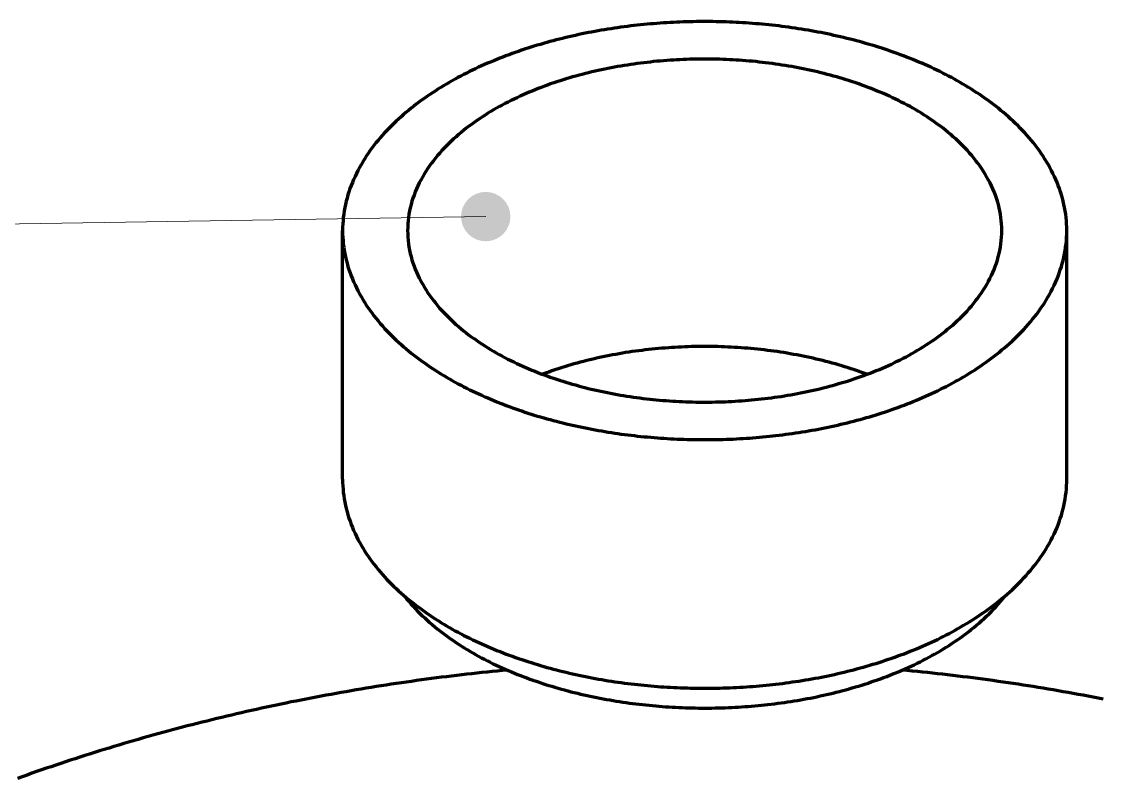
# Model space of a CAD drawing. Header units: millimetres. Extents: x 0 to 841, y 0 to 594.
# Drawn here: x 302.73 to 328.95, y 416.45 to 434.84 of the extents above; entities that cross this region are included whole.
import ezdxf

# ---------------------------------------------------------------- set-up
doc = ezdxf.new("R2010")
doc.units = ezdxf.units.MM
doc.layers.add('01-VISIBLE', color=7, linetype='CONTINUOUS', lineweight=70)
doc.layers.add('08-FINA', color=5, linetype='CONTINUOUS', lineweight=18)

msp = doc.modelspace()

# ---------------------------------------------------------------- hatches: boundary and pattern name
at = {"layer": '08-FINA'}
h = msp.add_hatch(color=7, dxfattribs=at)
h.dxf.hatch_style = 1
edge = h.paths.add_edge_path()
edge.add_arc((314.007, 430.105), 0.6, 0, 360)

# ---------------------------------------------------------------- linework, layer by layer
at = {"layer": '01-VISIBLE'}
for p, q in [((310.529, 423.722), (310.529, 429.764)), ((328.129, 423.722), (328.129, 429.764))]:
    msp.add_line(p, q, dxfattribs=at)
for points in [[(328.129, 429.764), (328.128, 429.844), (328.124, 429.925), (328.119, 430.004), (328.111, 430.084), (328.102, 430.164), (328.09, 430.243), (328.076, 430.322), (328.06, 430.4), (328.041, 430.478), (328.021, 430.556), (327.999, 430.633), (327.975, 430.71), (327.949, 430.785), (327.921, 430.861), (327.892, 430.935), (327.861, 431.009), (327.828, 431.082), (327.793, 431.154), (327.757, 431.226), (327.719, 431.296), (327.68, 431.366), (327.639, 431.435), (327.597, 431.503), (327.554, 431.571), (327.509, 431.637), (327.463, 431.703), (327.416, 431.768), (327.367, 431.831), (327.318, 431.894), (327.267, 431.957), (327.216, 432.018), (327.163, 432.078), (327.109, 432.138), (327.055, 432.197), (326.999, 432.254), (326.943, 432.311), (326.886, 432.367), (326.828, 432.423), (326.769, 432.477), (326.71, 432.531), (326.649, 432.584), (326.588, 432.636), (326.527, 432.687), (326.465, 432.738), (326.402, 432.787), (326.338, 432.836), (326.274, 432.884), (326.21, 432.932), (326.144, 432.978), (326.079, 433.024), (326.013, 433.069), (325.946, 433.114), (325.879, 433.157), (325.811, 433.2), (325.743, 433.243), (325.675, 433.284), (325.606, 433.325), (325.536, 433.366), (325.467, 433.405), (325.397, 433.444), (325.326, 433.482), (325.255, 433.52), (325.184, 433.557), (325.113, 433.593), (325.041, 433.629), (324.969, 433.664), (324.897, 433.699), (324.824, 433.733), (324.751, 433.766), (324.678, 433.799), (324.605, 433.831), (324.531, 433.862), (324.457, 433.893), (324.383, 433.923), (324.309, 433.953), (324.234, 433.982), (324.159, 434.011), (324.084, 434.039), (324.009, 434.067), (323.934, 434.094), (323.858, 434.12), (323.782, 434.146), (323.706, 434.172), (323.63, 434.197), (323.554, 434.221), (323.477, 434.245), (323.401, 434.268), (323.324, 434.291), (323.247, 434.314), (323.17, 434.336), (323.092, 434.357), (323.015, 434.378), (322.938, 434.398), (322.86, 434.418), (322.782, 434.437), (322.704, 434.456), (322.626, 434.475), (322.548, 434.493), (322.47, 434.51), (322.392, 434.527), (322.313, 434.544), (322.235, 434.56), (322.156, 434.576), (322.078, 434.591), (321.999, 434.606), (321.92, 434.62), (321.841, 434.634), (321.762, 434.647), (321.683, 434.66), (321.604, 434.672), (321.525, 434.684), (321.445, 434.696), (321.366, 434.707), (321.286, 434.718), (321.207, 434.728), (321.127, 434.738), (321.048, 434.747), (320.968, 434.756), (320.889, 434.765), (320.809, 434.773), (320.729, 434.78), (320.649, 434.788), (320.569, 434.794), (320.49, 434.801), (320.41, 434.807), (320.33, 434.812), (320.25, 434.817), (320.17, 434.822), (320.09, 434.826), (320.01, 434.83), (319.93, 434.833), (319.85, 434.836), (319.769, 434.839), (319.689, 434.841), (319.609, 434.842), (319.529, 434.844), (319.449, 434.845), (319.369, 434.845), (319.289, 434.845), (319.209, 434.845), (319.128, 434.844), (319.048, 434.842), (318.968, 434.841), (318.888, 434.839), (318.808, 434.836), (318.728, 434.833), (318.648, 434.83), (318.568, 434.826), (318.488, 434.822), (318.408, 434.817), (318.328, 434.812), (318.248, 434.807), (318.168, 434.801), (318.088, 434.794), (318.008, 434.788), (317.928, 434.78), (317.849, 434.773), (317.769, 434.765), (317.689, 434.756), (317.61, 434.747), (317.53, 434.738), (317.45, 434.728), (317.371, 434.718), (317.292, 434.707), (317.212, 434.696), (317.133, 434.684), (317.054, 434.672), (316.975, 434.66), (316.895, 434.647), (316.816, 434.634), (316.738, 434.62), (316.659, 434.606), (316.58, 434.591), (316.501, 434.576), (316.423, 434.56), (316.344, 434.544), (316.266, 434.527), (316.187, 434.51), (316.109, 434.493), (316.031, 434.475), (315.953, 434.456), (315.875, 434.437), (315.798, 434.418), (315.72, 434.398), (315.642, 434.378), (315.565, 434.357), (315.488, 434.336), (315.411, 434.314), (315.334, 434.291), (315.257, 434.268), (315.18, 434.245), (315.104, 434.221), (315.028, 434.197), (314.951, 434.172), (314.875, 434.146), (314.8, 434.12), (314.724, 434.094), (314.649, 434.067), (314.573, 434.039), (314.498, 434.011), (314.423, 433.982), (314.349, 433.953), (314.274, 433.923), (314.2, 433.893), (314.126, 433.862), (314.053, 433.831), (313.979, 433.799), (313.906, 433.766), (313.833, 433.733), (313.761, 433.699), (313.688, 433.664), (313.616, 433.629), (313.545, 433.593), (313.473, 433.557), (313.402, 433.52), (313.331, 433.482), (313.261, 433.444), (313.191, 433.405), (313.121, 433.366), (313.052, 433.325), (312.983, 433.284), (312.914, 433.243), (312.846, 433.2), (312.779, 433.157), (312.712, 433.114), (312.645, 433.069), (312.579, 433.024), (312.513, 432.978), (312.448, 432.932), (312.383, 432.884), (312.319, 432.836), (312.256, 432.787), (312.193, 432.738), (312.131, 432.687), (312.069, 432.636), (312.008, 432.584), (311.948, 432.531), (311.888, 432.477), (311.83, 432.423), (311.772, 432.367), (311.714, 432.311), (311.658, 432.254), (311.603, 432.197), (311.548, 432.138), (311.494, 432.078), (311.442, 432.018), (311.39, 431.957), (311.34, 431.894), (311.29, 431.831), (311.242, 431.768), (311.194, 431.703), (311.148, 431.637), (311.104, 431.571), (311.06, 431.503), (311.018, 431.435), (310.978, 431.366), (310.938, 431.296), (310.901, 431.226), (310.864, 431.154), (310.83, 431.082), (310.797, 431.009), (310.766, 430.935), (310.736, 430.861), (310.708, 430.785), (310.682, 430.71), (310.658, 430.633), (310.636, 430.556), (310.616, 430.478), (310.598, 430.4), (310.582, 430.322), (310.568, 430.243), (310.556, 430.164), (310.546, 430.084), (310.539, 430.004), (310.533, 429.925), (310.53, 429.844), (310.529, 429.764)], [(326.549, 429.764), (326.547, 429.845), (326.543, 429.925), (326.537, 430.005), (326.527, 430.084), (326.516, 430.164), (326.501, 430.243), (326.484, 430.321), (326.465, 430.399), (326.443, 430.476), (326.419, 430.552), (326.392, 430.628), (326.363, 430.703), (326.332, 430.777), (326.299, 430.85), (326.264, 430.922), (326.228, 430.994), (326.189, 431.064), (326.148, 431.133), (326.106, 431.201), (326.062, 431.269), (326.017, 431.335), (325.97, 431.4), (325.922, 431.464), (325.872, 431.527), (325.821, 431.589), (325.768, 431.649), (325.715, 431.709), (325.66, 431.768), (325.604, 431.826), (325.548, 431.882), (325.49, 431.938), (325.431, 431.992), (325.371, 432.046), (325.311, 432.099), (325.249, 432.15), (325.187, 432.201), (325.124, 432.251), (325.06, 432.299), (324.996, 432.347), (324.931, 432.394), (324.865, 432.44), (324.799, 432.485), (324.732, 432.529), (324.664, 432.573), (324.596, 432.615), (324.528, 432.657), (324.459, 432.698), (324.389, 432.738), (324.319, 432.777), (324.249, 432.815), (324.178, 432.853), (324.106, 432.89), (324.035, 432.926), (323.963, 432.961), (323.89, 432.995), (323.818, 433.029), (323.744, 433.062), (323.671, 433.095), (323.597, 433.126), (323.523, 433.157), (323.449, 433.187), (323.374, 433.217), (323.3, 433.246), (323.224, 433.274), (323.149, 433.301), (323.073, 433.328), (322.998, 433.355), (322.922, 433.38), (322.845, 433.405), (322.769, 433.429), (322.692, 433.453), (322.615, 433.476), (322.538, 433.498), (322.461, 433.52), (322.384, 433.541), (322.306, 433.562), (322.228, 433.582), (322.151, 433.601), (322.073, 433.62), (321.994, 433.638), (321.916, 433.656), (321.838, 433.673), (321.759, 433.69), (321.681, 433.705), (321.602, 433.721), (321.523, 433.736), (321.444, 433.75), (321.365, 433.764), (321.286, 433.777), (321.207, 433.789), (321.127, 433.801), (321.048, 433.813), (320.969, 433.824), (320.889, 433.834), (320.809, 433.844), (320.73, 433.854), (320.65, 433.862), (320.57, 433.871), (320.49, 433.879), (320.41, 433.886), (320.33, 433.893), (320.251, 433.899), (320.17, 433.904), (320.09, 433.91), (320.01, 433.914), (319.93, 433.918), (319.85, 433.922), (319.77, 433.925), (319.69, 433.928), (319.61, 433.93), (319.529, 433.931), (319.449, 433.932), (319.369, 433.933), (319.289, 433.933), (319.208, 433.932), (319.128, 433.931), (319.048, 433.93), (318.968, 433.928), (318.888, 433.925), (318.807, 433.922), (318.727, 433.918), (318.647, 433.914), (318.567, 433.91), (318.487, 433.904), (318.407, 433.899), (318.327, 433.893), (318.247, 433.886), (318.167, 433.879), (318.087, 433.871), (318.008, 433.862), (317.928, 433.854), (317.848, 433.844), (317.768, 433.834), (317.689, 433.824), (317.609, 433.813), (317.53, 433.801), (317.451, 433.789), (317.372, 433.777), (317.292, 433.764), (317.213, 433.75), (317.134, 433.736), (317.056, 433.721), (316.977, 433.705), (316.898, 433.69), (316.82, 433.673), (316.741, 433.656), (316.663, 433.638), (316.585, 433.62), (316.507, 433.601), (316.429, 433.582), (316.351, 433.562), (316.274, 433.541), (316.196, 433.52), (316.119, 433.498), (316.042, 433.476), (315.965, 433.453), (315.889, 433.429), (315.812, 433.405), (315.736, 433.38), (315.66, 433.355), (315.584, 433.328), (315.508, 433.301), (315.433, 433.274), (315.358, 433.246), (315.283, 433.217), (315.209, 433.187), (315.134, 433.157), (315.06, 433.126), (314.986, 433.095), (314.913, 433.062), (314.84, 433.029), (314.767, 432.995), (314.695, 432.961), (314.623, 432.926), (314.551, 432.89), (314.48, 432.853), (314.409, 432.815), (314.338, 432.777), (314.268, 432.738), (314.199, 432.698), (314.13, 432.657), (314.061, 432.615), (313.993, 432.573), (313.926, 432.529), (313.859, 432.485), (313.792, 432.44), (313.727, 432.394), (313.662, 432.347), (313.597, 432.299), (313.533, 432.251), (313.47, 432.201), (313.408, 432.15), (313.347, 432.099), (313.286, 432.046), (313.227, 431.992), (313.168, 431.938), (313.11, 431.882), (313.053, 431.826), (312.997, 431.768), (312.943, 431.709), (312.889, 431.649), (312.837, 431.589), (312.786, 431.527), (312.736, 431.464), (312.688, 431.4), (312.641, 431.335), (312.595, 431.269), (312.551, 431.201), (312.509, 431.133), (312.469, 431.064), (312.43, 430.994), (312.393, 430.922), (312.358, 430.85), (312.325, 430.777), (312.294, 430.703), (312.265, 430.628), (312.239, 430.552), (312.215, 430.476), (312.193, 430.399), (312.173, 430.321), (312.156, 430.243), (312.142, 430.164), (312.13, 430.084), (312.121, 430.005), (312.114, 429.925), (312.11, 429.845), (312.109, 429.764)], [(310.529, 429.764), (310.53, 429.684), (310.533, 429.604), (310.539, 429.524), (310.546, 429.444), (310.556, 429.365), (310.568, 429.285), (310.582, 429.206), (310.598, 429.128), (310.616, 429.05), (310.636, 428.972), (310.659, 428.895), (310.683, 428.818), (310.709, 428.742), (310.736, 428.667), (310.766, 428.593), (310.797, 428.519), (310.83, 428.446), (310.865, 428.373), (310.901, 428.302), (310.939, 428.231), (310.978, 428.161), (311.019, 428.092), (311.061, 428.024), (311.105, 427.956), (311.15, 427.89), (311.196, 427.824), (311.243, 427.759), (311.291, 427.696), (311.341, 427.632), (311.392, 427.57), (311.443, 427.509), (311.496, 427.449), (311.55, 427.389), (311.604, 427.33), (311.66, 427.272), (311.716, 427.215), (311.774, 427.159), (311.832, 427.104), (311.891, 427.049), (311.95, 426.996), (312.011, 426.943), (312.072, 426.891), (312.133, 426.839), (312.196, 426.789), (312.259, 426.739), (312.322, 426.69), (312.386, 426.642), (312.451, 426.595), (312.516, 426.548), (312.582, 426.502), (312.648, 426.457), (312.715, 426.413), (312.782, 426.369), (312.85, 426.326), (312.918, 426.284), (312.987, 426.242), (313.056, 426.201), (313.125, 426.161), (313.195, 426.121), (313.265, 426.082), (313.335, 426.044), (313.406, 426.006), (313.478, 425.969), (313.549, 425.933), (313.621, 425.897), (313.693, 425.862), (313.765, 425.828), (313.838, 425.794), (313.911, 425.761), (313.984, 425.728), (314.058, 425.696), (314.132, 425.664), (314.206, 425.633), (314.28, 425.603), (314.354, 425.573), (314.429, 425.544), (314.504, 425.515), (314.579, 425.487), (314.654, 425.46), (314.73, 425.433), (314.806, 425.406), (314.881, 425.38), (314.958, 425.355), (315.034, 425.33), (315.11, 425.306), (315.187, 425.282), (315.264, 425.258), (315.34, 425.235), (315.417, 425.213), (315.495, 425.191), (315.572, 425.17), (315.649, 425.149), (315.727, 425.129), (315.805, 425.109), (315.883, 425.089), (315.961, 425.071), (316.039, 425.052), (316.117, 425.034), (316.195, 425.017), (316.273, 425), (316.352, 424.983), (316.431, 424.967), (316.509, 424.952), (316.588, 424.936), (316.667, 424.922), (316.746, 424.907), (316.825, 424.894), (316.904, 424.88), (316.983, 424.868), (317.062, 424.855), (317.142, 424.843), (317.221, 424.832), (317.3, 424.82), (317.38, 424.81), (317.459, 424.8), (317.539, 424.79), (317.619, 424.781), (317.698, 424.772), (317.778, 424.763), (317.858, 424.755), (317.938, 424.748), (318.018, 424.74), (318.098, 424.734), (318.178, 424.727), (318.258, 424.721), (318.338, 424.716), (318.418, 424.711), (318.498, 424.706), (318.578, 424.702), (318.658, 424.698), (318.738, 424.695), (318.818, 424.692), (318.899, 424.69), (318.979, 424.688), (319.059, 424.686), (319.139, 424.685), (319.219, 424.684), (319.3, 424.684), (319.38, 424.684), (319.46, 424.684), (319.54, 424.685), (319.62, 424.686), (319.701, 424.688), (319.781, 424.69), (319.861, 424.693), (319.941, 424.696), (320.021, 424.699), (320.101, 424.703), (320.181, 424.708), (320.261, 424.712), (320.342, 424.717), (320.422, 424.723), (320.502, 424.729), (320.582, 424.735), (320.661, 424.742), (320.741, 424.75), (320.821, 424.757), (320.901, 424.765), (320.981, 424.774), (321.06, 424.783), (321.14, 424.792), (321.22, 424.802), (321.299, 424.813), (321.379, 424.823), (321.458, 424.835), (321.537, 424.846), (321.617, 424.858), (321.696, 424.871), (321.775, 424.884), (321.854, 424.897), (321.933, 424.911), (322.012, 424.926), (322.091, 424.94), (322.17, 424.956), (322.248, 424.971), (322.327, 424.988), (322.405, 425.004), (322.484, 425.021), (322.562, 425.039), (322.64, 425.057), (322.718, 425.076), (322.796, 425.095), (322.874, 425.114), (322.952, 425.134), (323.029, 425.155), (323.107, 425.176), (323.184, 425.197), (323.261, 425.219), (323.338, 425.242), (323.415, 425.265), (323.492, 425.288), (323.568, 425.312), (323.644, 425.337), (323.721, 425.362), (323.797, 425.387), (323.873, 425.413), (323.948, 425.44), (324.024, 425.467), (324.099, 425.495), (324.174, 425.523), (324.249, 425.552), (324.323, 425.581), (324.398, 425.611), (324.472, 425.642), (324.546, 425.673), (324.62, 425.705), (324.693, 425.737), (324.766, 425.77), (324.839, 425.803), (324.912, 425.837), (324.984, 425.872), (325.056, 425.907), (325.128, 425.943), (325.199, 425.979), (325.27, 426.017), (325.341, 426.054), (325.412, 426.093), (325.482, 426.132), (325.551, 426.172)], [(312.109, 429.764), (312.11, 429.684), (312.114, 429.604), (312.121, 429.525), (312.13, 429.445), (312.142, 429.366), (312.156, 429.287), (312.173, 429.209), (312.193, 429.131), (312.214, 429.054), (312.238, 428.978), (312.265, 428.902), (312.293, 428.827), (312.324, 428.753), (312.357, 428.68), (312.392, 428.608), (312.429, 428.537), (312.467, 428.467), (312.508, 428.398), (312.55, 428.33), (312.593, 428.263), (312.639, 428.197), (312.686, 428.132), (312.734, 428.068), (312.783, 428.005), (312.834, 427.943), (312.886, 427.882), (312.94, 427.823), (312.994, 427.764), (313.05, 427.706), (313.107, 427.65), (313.164, 427.594), (313.223, 427.54), (313.282, 427.486), (313.343, 427.434), (313.404, 427.382), (313.466, 427.331), (313.529, 427.282), (313.592, 427.233), (313.657, 427.185), (313.722, 427.138), (313.787, 427.092), (313.853, 427.047), (313.92, 427.003), (313.987, 426.96), (314.055, 426.917), (314.124, 426.876), (314.192, 426.835), (314.262, 426.795), (314.332, 426.756), (314.402, 426.717), (314.473, 426.68), (314.544, 426.643), (314.615, 426.607), (314.687, 426.571), (314.759, 426.537), (314.832, 426.503), (314.905, 426.47), (314.978, 426.438), (315.052, 426.406), (315.125, 426.375), (315.2, 426.345), (315.274, 426.315), (315.349, 426.286), (315.424, 426.258), (315.499, 426.231), (315.574, 426.204), (315.65, 426.178), (315.726, 426.152), (315.802, 426.127), (315.878, 426.103), (315.955, 426.079), (316.031, 426.056), (316.108, 426.034), (316.185, 426.012), (316.262, 425.991), (316.34, 425.97), (316.417, 425.95), (316.495, 425.93), (316.573, 425.912), (316.651, 425.893), (316.729, 425.876), (316.807, 425.858), (316.885, 425.842), (316.964, 425.826), (317.042, 425.81), (317.121, 425.796), (317.2, 425.781), (317.279, 425.767), (317.358, 425.754), (317.437, 425.742), (317.516, 425.729), (317.595, 425.718), (317.674, 425.707), (317.754, 425.696), (317.833, 425.686), (317.913, 425.677), (317.992, 425.668), (318.072, 425.66), (318.152, 425.652), (318.231, 425.644), (318.311, 425.638), (318.391, 425.631), (318.471, 425.625), (318.551, 425.62), (318.631, 425.615), (318.711, 425.611), (318.791, 425.607), (318.871, 425.604), (318.951, 425.602), (319.031, 425.599), (319.111, 425.598), (319.191, 425.597), (319.271, 425.596), (319.351, 425.596), (319.431, 425.596), (319.511, 425.597), (319.591, 425.599), (319.671, 425.601), (319.751, 425.603), (319.831, 425.606), (319.911, 425.609), (319.991, 425.613), (320.071, 425.618), (320.151, 425.623), (320.231, 425.629), (320.311, 425.635), (320.39, 425.641), (320.47, 425.648), (320.55, 425.656), (320.63, 425.664), (320.709, 425.673), (320.789, 425.682), (320.868, 425.692), (320.948, 425.702), (321.027, 425.713), (321.106, 425.724), (321.185, 425.736), (321.264, 425.748), (321.343, 425.761), (321.422, 425.775), (321.501, 425.789), (321.58, 425.804), (321.659, 425.819), (321.737, 425.835), (321.815, 425.851), (321.894, 425.868), (321.972, 425.885), (322.05, 425.903), (322.128, 425.922), (322.205, 425.941), (322.283, 425.961), (322.361, 425.981), (322.438, 426.002), (322.515, 426.024), (322.592, 426.046), (322.669, 426.069), (322.745, 426.092), (322.822, 426.116), (322.898, 426.141), (322.974, 426.166), (323.049, 426.192), (323.125, 426.219), (323.2, 426.246), (323.275, 426.274), (323.35, 426.302), (323.425, 426.332), (323.499, 426.362), (323.573, 426.392), (323.647, 426.423), (323.72, 426.455), (323.793, 426.488), (323.866, 426.522), (323.938, 426.556), (324.01, 426.591), (324.082, 426.627), (324.153, 426.663), (324.224, 426.7), (324.294, 426.738), (324.364, 426.777), (324.434, 426.817)], [(324.434, 426.817), (324.504, 426.858), (324.573, 426.899), (324.642, 426.942), (324.71, 426.985), (324.778, 427.03), (324.845, 427.075), (324.911, 427.121), (324.977, 427.168), (325.042, 427.216), (325.106, 427.265), (325.17, 427.314), (325.233, 427.365), (325.295, 427.417), (325.356, 427.47), (325.417, 427.523), (325.476, 427.578), (325.535, 427.634), (325.592, 427.691), (325.648, 427.749), (325.704, 427.808), (325.758, 427.868), (325.811, 427.929), (325.863, 427.991), (325.913, 428.054), (325.962, 428.118), (326.009, 428.184), (326.056, 428.25), (326.1, 428.318), (326.143, 428.386), (326.184, 428.456), (326.223, 428.526), (326.26, 428.598), (326.296, 428.671), (326.329, 428.744), (326.361, 428.819), (326.39, 428.894), (326.417, 428.971), (326.441, 429.048), (326.463, 429.125), (326.483, 429.204), (326.5, 429.283), (326.515, 429.362), (326.527, 429.442), (326.537, 429.522), (326.543, 429.603), (326.547, 429.684), (326.549, 429.764)], [(325.551, 426.172), (325.621, 426.213), (325.691, 426.254), (325.76, 426.297), (325.829, 426.34), (325.898, 426.384), (325.966, 426.428), (326.033, 426.473), (326.1, 426.519), (326.167, 426.566), (326.232, 426.614), (326.298, 426.662), (326.362, 426.711), (326.427, 426.761), (326.49, 426.812), (326.553, 426.863), (326.615, 426.915), (326.677, 426.969), (326.737, 427.023), (326.797, 427.077), (326.856, 427.133), (326.915, 427.189), (326.972, 427.247), (327.029, 427.305), (327.085, 427.364), (327.14, 427.424), (327.193, 427.485), (327.246, 427.547), (327.298, 427.609), (327.349, 427.673), (327.398, 427.737), (327.446, 427.803), (327.493, 427.869), (327.539, 427.936), (327.584, 428.004), (327.627, 428.073), (327.668, 428.143), (327.709, 428.213), (327.747, 428.285), (327.784, 428.357), (327.82, 428.43), (327.854, 428.504), (327.886, 428.578), (327.916, 428.654), (327.944, 428.73), (327.971, 428.807), (327.996, 428.884), (328.018, 428.962), (328.039, 429.041), (328.058, 429.12), (328.074, 429.199), (328.089, 429.279), (328.101, 429.359), (328.111, 429.44), (328.119, 429.521), (328.124, 429.602), (328.128, 429.683), (328.129, 429.764)], [(323.271, 426.272), (323.195, 426.3), (323.12, 426.327), (323.044, 426.354), (322.968, 426.38), (322.891, 426.405), (322.815, 426.43), (322.738, 426.454), (322.661, 426.478), (322.584, 426.5), (322.507, 426.523), (322.429, 426.544), (322.352, 426.565), (322.274, 426.586), (322.196, 426.605), (322.118, 426.624), (322.04, 426.643), (321.961, 426.661), (321.883, 426.679), (321.804, 426.695), (321.725, 426.712), (321.647, 426.727), (321.568, 426.743), (321.489, 426.757), (321.409, 426.771), (321.33, 426.785), (321.251, 426.798), (321.171, 426.81), (321.092, 426.822), (321.012, 426.833), (320.932, 426.844), (320.853, 426.854), (320.773, 426.864), (320.693, 426.873), (320.613, 426.882), (320.533, 426.89), (320.453, 426.897), (320.373, 426.904), (320.293, 426.911), (320.213, 426.917), (320.132, 426.922), (320.052, 426.927), (319.972, 426.932), (319.891, 426.935), (319.811, 426.939), (319.731, 426.942), (319.65, 426.944), (319.57, 426.946), (319.49, 426.947), (319.409, 426.948), (319.329, 426.948), (319.248, 426.948), (319.168, 426.947), (319.088, 426.946), (319.007, 426.944), (318.927, 426.942), (318.846, 426.939), (318.766, 426.935), (318.686, 426.932), (318.605, 426.927), (318.525, 426.922), (318.445, 426.917), (318.365, 426.911), (318.285, 426.904), (318.205, 426.897), (318.124, 426.89), (318.044, 426.882), (317.965, 426.873), (317.885, 426.864), (317.805, 426.854), (317.725, 426.844), (317.645, 426.833), (317.566, 426.822), (317.486, 426.81), (317.407, 426.798), (317.327, 426.785), (317.248, 426.771), (317.169, 426.757), (317.09, 426.743), (317.011, 426.727), (316.932, 426.712), (316.853, 426.695), (316.775, 426.679), (316.696, 426.661), (316.618, 426.643), (316.54, 426.624), (316.461, 426.605), (316.384, 426.586), (316.306, 426.565), (316.228, 426.544), (316.151, 426.523), (316.073, 426.5), (315.996, 426.478), (315.919, 426.454), (315.843, 426.43), (315.766, 426.405), (315.69, 426.38), (315.614, 426.354), (315.538, 426.327), (315.462, 426.3), (315.387, 426.272)], [(310.529, 423.722), (310.53, 423.642), (310.533, 423.562), (310.539, 423.482), (310.546, 423.402), (310.556, 423.322), (310.568, 423.243), (310.582, 423.164), (310.598, 423.086), (310.616, 423.007), (310.636, 422.93), (310.659, 422.853), (310.683, 422.776), (310.709, 422.7), (310.736, 422.625), (310.766, 422.551), (310.797, 422.477), (310.83, 422.404), (310.865, 422.331), (310.901, 422.26), (310.939, 422.189), (310.978, 422.119), (311.019, 422.05), (311.061, 421.982), (311.105, 421.914), (311.15, 421.848), (311.196, 421.782), (311.243, 421.717), (311.291, 421.653), (311.341, 421.59), (311.392, 421.528), (311.443, 421.467), (311.496, 421.406), (311.55, 421.347), (311.604, 421.288), (311.66, 421.23), (311.716, 421.173), (311.774, 421.117), (311.832, 421.062), (311.891, 421.007), (311.95, 420.954), (312.011, 420.901), (312.072, 420.849), (312.133, 420.797), (312.196, 420.747), (312.259, 420.697), (312.322, 420.648), (312.386, 420.6), (312.451, 420.553), (312.516, 420.506), (312.582, 420.46), (312.648, 420.415), (312.715, 420.371), (312.782, 420.327), (312.85, 420.284), (312.918, 420.242), (312.987, 420.2), (313.056, 420.159), (313.125, 420.119), (313.195, 420.079), (313.265, 420.04), (313.335, 420.002), (313.406, 419.964), (313.478, 419.927), (313.549, 419.891), (313.621, 419.855), (313.693, 419.82), (313.765, 419.786), (313.838, 419.752), (313.911, 419.719), (313.984, 419.686), (314.058, 419.654), (314.132, 419.622), (314.206, 419.591), (314.28, 419.561), (314.354, 419.531), (314.429, 419.502), (314.504, 419.473), (314.579, 419.445), (314.654, 419.418), (314.73, 419.391), (314.806, 419.364), (314.881, 419.338), (314.958, 419.313), (315.034, 419.288), (315.11, 419.263), (315.187, 419.24), (315.264, 419.216), (315.34, 419.193), (315.417, 419.171), (315.495, 419.149), (315.572, 419.128), (315.649, 419.107), (315.727, 419.087), (315.805, 419.067), (315.883, 419.047), (315.961, 419.028), (316.039, 419.01), (316.117, 418.992), (316.195, 418.975), (316.273, 418.958), (316.352, 418.941), (316.431, 418.925), (316.509, 418.909), (316.588, 418.894), (316.667, 418.88), (316.746, 418.865), (316.825, 418.852), (316.904, 418.838), (316.983, 418.825), (317.062, 418.813), (317.142, 418.801), (317.221, 418.789), (317.3, 418.778), (317.38, 418.768), (317.459, 418.758), (317.539, 418.748), (317.619, 418.738), (317.698, 418.73), (317.778, 418.721), (317.858, 418.713), (317.938, 418.705), (318.018, 418.698), (318.098, 418.692), (318.178, 418.685), (318.258, 418.679), (318.338, 418.674), (318.418, 418.669), (318.498, 418.664), (318.578, 418.66), (318.658, 418.656), (318.738, 418.653), (318.818, 418.65), (318.899, 418.648), (318.979, 418.646), (319.059, 418.644), (319.139, 418.643), (319.219, 418.642), (319.3, 418.642), (319.38, 418.642), (319.46, 418.642), (319.54, 418.643), (319.62, 418.644), (319.701, 418.646), (319.781, 418.648), (319.861, 418.651), (319.941, 418.654), (320.021, 418.657), (320.101, 418.661), (320.181, 418.666), (320.261, 418.67), (320.342, 418.675), (320.422, 418.681), (320.502, 418.687), (320.582, 418.693), (320.661, 418.7), (320.741, 418.707), (320.821, 418.715), (320.901, 418.723), (320.981, 418.732), (321.06, 418.741), (321.14, 418.75), (321.22, 418.76), (321.299, 418.771), (321.379, 418.781), (321.458, 418.793), (321.537, 418.804), (321.617, 418.816), (321.696, 418.829), (321.775, 418.842), (321.854, 418.855), (321.933, 418.869), (322.012, 418.884), (322.091, 418.898), (322.17, 418.914), (322.248, 418.929), (322.327, 418.946), (322.405, 418.962), (322.484, 418.979), (322.562, 418.997), (322.64, 419.015), (322.718, 419.034), (322.796, 419.053), (322.874, 419.072), (322.952, 419.092), (323.029, 419.113), (323.107, 419.134), (323.184, 419.155), (323.261, 419.177), (323.338, 419.2), (323.415, 419.223), (323.492, 419.246), (323.568, 419.27), (323.644, 419.295), (323.721, 419.32), (323.797, 419.345), (323.873, 419.371), (323.948, 419.398), (324.024, 419.425), (324.099, 419.453), (324.174, 419.481), (324.249, 419.51), (324.323, 419.539), (324.398, 419.569), (324.472, 419.6), (324.546, 419.631), (324.62, 419.662), (324.693, 419.695), (324.766, 419.728), (324.839, 419.761), (324.912, 419.795), (324.984, 419.83), (325.056, 419.865), (325.128, 419.901), (325.199, 419.937), (325.27, 419.975), (325.341, 420.012), (325.412, 420.051), (325.482, 420.09), (325.551, 420.13)], [(325.551, 420.13), (325.621, 420.171), (325.691, 420.212), (325.76, 420.255), (325.829, 420.298), (325.898, 420.342), (325.966, 420.386), (326.033, 420.431), (326.1, 420.477), (326.167, 420.524), (326.232, 420.572), (326.298, 420.62), (326.362, 420.669), (326.427, 420.719), (326.49, 420.77), (326.553, 420.821), (326.615, 420.873), (326.677, 420.926), (326.737, 420.98), (326.797, 421.035), (326.856, 421.091), (326.915, 421.147), (326.972, 421.205), (327.029, 421.263), (327.085, 421.322), (327.14, 421.382), (327.193, 421.443), (327.246, 421.505), (327.298, 421.567), (327.349, 421.631), (327.398, 421.695), (327.446, 421.761), (327.493, 421.827), (327.539, 421.894), (327.584, 421.962), (327.627, 422.031), (327.668, 422.1), (327.709, 422.171), (327.747, 422.242), (327.784, 422.315), (327.82, 422.388), (327.854, 422.462), (327.886, 422.536), (327.916, 422.612), (327.944, 422.688), (327.971, 422.765), (327.996, 422.842), (328.018, 422.92), (328.039, 422.999), (328.058, 423.078), (328.074, 423.157), (328.089, 423.237), (328.101, 423.317), (328.111, 423.398), (328.119, 423.479), (328.124, 423.56), (328.128, 423.641), (328.129, 423.722)], [(312.034, 420.88), (312.084, 420.817), (312.136, 420.756), (312.188, 420.695), (312.242, 420.635), (312.296, 420.576), (312.352, 420.517), (312.408, 420.46), (312.466, 420.404), (312.524, 420.349), (312.583, 420.294), (312.643, 420.241), (312.704, 420.188), (312.766, 420.137), (312.828, 420.086), (312.891, 420.036), (312.955, 419.987), (313.019, 419.938), (313.084, 419.891), (313.149, 419.844), (313.215, 419.799), (313.282, 419.754), (313.349, 419.71), (313.417, 419.666), (313.485, 419.624), (313.554, 419.582), (313.623, 419.541), (313.692, 419.5), (313.762, 419.461), (313.833, 419.422), (313.903, 419.384), (313.975, 419.346), (314.046, 419.309), (314.118, 419.273), (314.19, 419.238), (314.263, 419.203), (314.336, 419.169), (314.409, 419.136), (314.482, 419.103), (314.556, 419.071), (314.63, 419.04), (314.704, 419.009), (314.779, 418.979), (314.854, 418.95), (314.929, 418.921), (315.004, 418.893), (315.079, 418.865), (315.155, 418.838), (315.231, 418.811), (315.307, 418.786), (315.383, 418.76), (315.46, 418.736), (315.537, 418.711), (315.613, 418.688), (315.69, 418.665), (315.768, 418.642), (315.845, 418.62), (315.923, 418.599), (316, 418.578), (316.078, 418.558), (316.156, 418.538), (316.234, 418.519), (316.312, 418.501), (316.391, 418.482), (316.469, 418.465), (316.548, 418.448), (316.626, 418.431), (316.705, 418.415), (316.784, 418.4), (316.863, 418.385), (316.942, 418.37), (317.021, 418.356), (317.1, 418.342), (317.18, 418.329), (317.259, 418.317), (317.339, 418.305), (317.418, 418.293), (317.498, 418.282), (317.577, 418.272), (317.657, 418.262), (317.737, 418.252), (317.817, 418.243), (317.897, 418.234), (317.977, 418.226), (318.057, 418.218), (318.137, 418.211), (318.217, 418.204), (318.297, 418.198), (318.377, 418.192), (318.458, 418.187), (318.538, 418.182), (318.618, 418.178), (318.698, 418.174), (318.779, 418.171), (318.859, 418.168), (318.939, 418.165), (319.02, 418.163), (319.1, 418.162), (319.181, 418.16), (319.261, 418.16), (319.341, 418.16), (319.422, 418.16), (319.502, 418.161), (319.583, 418.162), (319.663, 418.164), (319.743, 418.166), (319.824, 418.169), (319.904, 418.172), (319.984, 418.175), (320.065, 418.179), (320.145, 418.184), (320.225, 418.189), (320.305, 418.194), (320.385, 418.2), (320.466, 418.207), (320.546, 418.213), (320.626, 418.221), (320.706, 418.229), (320.786, 418.237), (320.866, 418.246), (320.945, 418.255), (321.025, 418.265), (321.105, 418.275), (321.185, 418.286), (321.264, 418.297), (321.344, 418.309), (321.423, 418.321), (321.503, 418.333), (321.582, 418.347), (321.661, 418.36), (321.74, 418.374), (321.819, 418.389), (321.898, 418.404), (321.977, 418.42), (322.056, 418.436), (322.135, 418.453), (322.213, 418.47), (322.292, 418.488), (322.37, 418.506), (322.448, 418.525), (322.526, 418.544), (322.604, 418.564), (322.682, 418.585), (322.759, 418.606), (322.837, 418.627), (322.914, 418.649), (322.991, 418.672), (323.068, 418.695), (323.145, 418.719), (323.222, 418.743), (323.298, 418.768), (323.374, 418.794), (323.45, 418.82), (323.526, 418.846), (323.602, 418.874), (323.677, 418.901), (323.752, 418.93), (323.827, 418.959), (323.902, 418.989), (323.977, 419.019), (324.051, 419.05), (324.125, 419.081), (324.198, 419.114), (324.272, 419.146), (324.345, 419.18), (324.418, 419.214), (324.49, 419.249), (324.562, 419.285), (324.634, 419.321), (324.705, 419.358), (324.776, 419.396), (324.847, 419.434), (324.917, 419.473), (324.987, 419.513)], [(324.987, 419.513), (325.058, 419.554), (325.129, 419.597), (325.199, 419.64), (325.269, 419.684), (325.338, 419.729), (325.407, 419.775), (325.475, 419.821), (325.543, 419.869), (325.61, 419.917), (325.676, 419.966), (325.741, 420.016), (325.806, 420.067), (325.871, 420.119), (325.934, 420.172), (325.997, 420.226), (326.059, 420.28), (326.12, 420.336), (326.18, 420.392), (326.239, 420.45), (326.297, 420.508), (326.354, 420.568), (326.41, 420.628), (326.465, 420.69), (326.519, 420.752), (326.572, 420.816), (326.623, 420.88)], [(314.529, 419.083), (314.406, 419.071), (314.284, 419.059), (314.161, 419.047), (314.038, 419.034), (313.915, 419.021), (313.792, 419.008), (313.67, 418.994), (313.547, 418.981), (313.424, 418.966), (313.302, 418.952), (313.179, 418.937), (313.057, 418.922), (312.934, 418.907), (312.812, 418.891), (312.689, 418.875), (312.567, 418.859), (312.445, 418.842), (312.322, 418.826), (312.2, 418.808), (312.078, 418.791), (311.956, 418.773), (311.833, 418.755), (311.711, 418.737), (311.589, 418.718), (311.467, 418.699), (311.345, 418.68), (311.223, 418.66), (311.102, 418.641), (310.98, 418.62), (310.858, 418.6), (310.736, 418.579), (310.615, 418.558), (310.493, 418.537), (310.372, 418.515), (310.25, 418.493), (310.129, 418.471), (310.007, 418.448), (309.886, 418.426), (309.765, 418.402), (309.644, 418.379), (309.522, 418.355), (309.401, 418.331), (309.28, 418.307), (309.159, 418.282), (309.038, 418.257), (308.918, 418.232), (308.797, 418.206), (308.676, 418.18), (308.555, 418.154), (308.435, 418.127), (308.314, 418.1), (308.194, 418.073), (308.074, 418.046), (307.953, 418.018), (307.833, 417.99), (307.713, 417.962), (307.593, 417.933), (307.473, 417.904), (307.353, 417.875), (307.233, 417.845), (307.113, 417.815), (306.994, 417.785), (306.874, 417.754), (306.754, 417.724), (306.635, 417.692), (306.516, 417.661), (306.396, 417.629), (306.277, 417.597), (306.158, 417.565), (306.039, 417.532), (305.92, 417.499), (305.801, 417.466), (305.682, 417.432), (305.564, 417.398), (305.445, 417.364), (305.326, 417.33), (305.208, 417.295), (305.09, 417.26), (304.971, 417.224), (304.853, 417.188), (304.735, 417.152), (304.617, 417.116), (304.499, 417.079), (304.381, 417.042), (304.264, 417.005), (304.146, 416.967), (304.029, 416.929), (303.911, 416.891), (303.794, 416.852), (303.677, 416.813), (303.56, 416.774), (303.443, 416.735), (303.326, 416.695), (303.209, 416.655), (303.093, 416.614), (302.976, 416.574), (302.86, 416.532), (302.743, 416.491), (302.627, 416.449)], [(329.014, 418.379), (328.893, 418.402), (328.771, 418.425), (328.65, 418.448), (328.529, 418.471), (328.407, 418.493), (328.286, 418.515), (328.164, 418.537), (328.043, 418.558), (327.921, 418.579), (327.799, 418.6), (327.678, 418.62), (327.556, 418.641), (327.434, 418.66), (327.312, 418.68), (327.19, 418.699), (327.068, 418.718), (326.946, 418.737), (326.824, 418.755), (326.702, 418.773), (326.58, 418.791), (326.458, 418.808), (326.335, 418.826), (326.213, 418.842), (326.091, 418.859), (325.968, 418.875), (325.846, 418.891), (325.723, 418.907), (325.601, 418.922), (325.478, 418.937), (325.356, 418.952), (325.233, 418.966), (325.111, 418.981), (324.988, 418.994), (324.865, 419.008), (324.742, 419.021), (324.62, 419.034), (324.497, 419.047), (324.374, 419.059), (324.251, 419.071), (324.128, 419.083)]]:
    msp.add_lwpolyline(points, dxfattribs=at)
at = {"layer": '08-FINA'}
msp.add_line((51.499, 426.069), (314.007, 430.105), dxfattribs=at)

doc.saveas('drawing.dxf')
